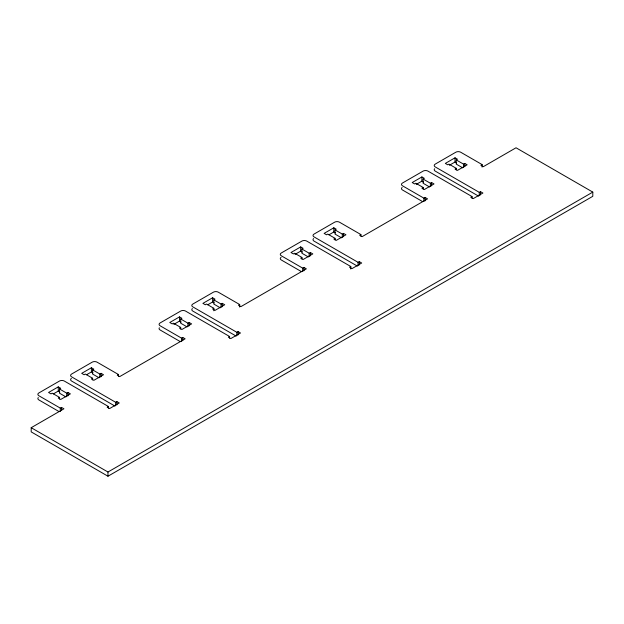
<?xml version="1.0" encoding="UTF-8"?>
<svg xmlns="http://www.w3.org/2000/svg" width="624" height="624" viewBox="0 0 624 624"><rect width="100%" height="100%" fill="white"/><g stroke="black" fill="none" stroke-linecap="round" stroke-linejoin="round"><path stroke-width="0.94" d="M65.949 396.911L59.483 393.175L59.483 388.978L60.692 388.276L58.274 386.88L48.571 392.473L50.996 393.877L52.213 393.175L59.483 397.371L59.483 399.056M99.076 377.777L92.609 374.049L92.609 369.853L93.826 369.151L91.4 367.747L81.705 373.347L84.131 374.751L85.34 374.049L92.609 378.245L92.609 379.93M187.153 326.929L180.687 323.193L180.687 318.997L181.904 318.295L179.478 316.898L169.783 322.499L172.208 323.895L173.417 323.193L180.687 327.397L180.687 329.074M220.288 307.804L213.821 304.067L213.821 299.871L215.03 299.169L212.612 297.773L202.909 303.365L205.335 304.769L206.552 304.067L213.821 308.272L213.821 310.783M308.365 256.948L301.899 253.219L301.899 249.015L303.108 248.321L300.69 246.917L290.987 252.517L293.413 253.913L294.629 253.219L301.899 257.416L301.899 259.093M341.492 237.822L335.033 234.094L335.033 229.889L336.242 229.187L333.817 227.791L324.121 233.392L326.547 234.788L327.756 234.094L335.033 238.29L335.033 239.967M429.569 186.974L423.111 183.238L423.111 179.041L424.32 178.339L421.894 176.943L412.199 182.536L414.625 183.94L415.834 183.238L423.111 187.434L423.111 189.119M462.704 167.84L456.238 164.112L456.238 159.916L457.447 159.214L455.029 157.81L445.333 163.41L447.751 164.814L448.968 164.112L456.238 168.308L456.238 169.985M53.422 393.877L58.274 391.076L59.888 392.012M86.549 374.751L91.4 371.951L93.015 372.879M173.823 324.363L179.478 321.095L181.093 322.031M207.761 304.769L212.612 301.969L214.227 302.905M295.027 254.381L300.69 251.121L302.305 252.049M328.973 234.788L333.817 231.988L335.431 232.924M416.239 184.408L421.894 181.139L423.509 182.075M449.374 165.274L455.029 162.014L456.643 162.942M59.483 397.371L58.274 398.073L60.692 399.477L70.387 393.877L67.969 392.473L66.752 393.175L59.483 388.978M92.609 378.245L91.4 378.947L93.826 380.344L103.522 374.751L101.096 373.347L99.887 374.049L92.609 369.853M180.687 327.397L179.478 328.091L181.904 329.495L191.599 323.895L189.173 322.499L187.964 323.193L180.687 318.997M213.821 308.272L212.612 308.966L215.03 310.37L224.734 304.769L222.308 303.365L221.091 304.067L213.821 299.871M301.899 257.416L300.69 258.118L303.108 259.514L312.811 253.913L310.385 252.517L309.169 253.219L301.899 249.015M335.033 238.29L333.817 238.992L336.242 240.388L345.938 234.788L343.512 233.392L342.303 234.094L335.033 229.889M423.111 187.434L421.894 188.136L424.32 189.54L434.015 183.94L431.59 182.536L430.381 183.238L423.111 179.041M456.238 168.308L455.029 169.01L457.447 170.407L467.15 164.814L464.724 163.41L463.507 164.112L456.238 159.916M108.373 408.151L108.373 406.474L64.327 381.046A3.432 1.981 0 0 0 59.483 381.046L38.875 392.941A3.432 1.981 0 0 0 38.875 395.741L60.286 408.104L61.503 407.402L63.929 408.806L31.2 427.697L31.2 431.894L107.968 476.221L592.8 196.303L592.8 192.106L516.032 147.779L483.311 166.678L480.886 165.274L482.095 164.58L482.095 167.099M118.466 376.194L118.466 374.517L117.257 375.211L119.683 376.615L185.133 338.824L182.707 337.428L181.498 338.122L160.087 325.759A3.432 1.981 0 0 1 160.087 322.967L180.687 311.064A3.432 1.981 0 0 1 185.539 311.064L229.577 336.492L229.577 338.169M239.678 307.055L239.678 304.535L238.469 305.237L240.887 306.634L306.345 268.843L303.919 267.446L302.71 268.148L281.291 255.785A3.432 1.981 0 0 1 281.291 252.985L301.899 241.09A3.432 1.981 0 0 1 306.751 241.09L350.789 266.51L350.789 269.03M360.89 236.239L360.89 234.554L359.674 235.256L362.099 236.652L427.549 198.869L425.131 197.465L423.914 198.167L402.503 185.804A3.432 1.981 0 0 1 402.503 183.004L423.111 171.109A3.432 1.981 0 0 1 427.955 171.109L471.994 196.537L471.994 198.214M108.373 406.474L107.156 407.168L109.582 408.572L119.278 402.971L116.852 401.575L115.643 402.269L71.604 376.849A3.432 1.981 0 0 1 71.604 374.049L92.212 362.154A3.432 1.981 0 0 1 97.055 362.154L118.466 374.517M229.577 336.492L228.368 337.194L230.786 338.59L240.49 332.998L238.064 331.594L236.847 332.296L192.808 306.868A3.432 1.981 0 0 1 192.808 304.067L213.416 292.172A3.432 1.981 0 0 1 218.267 292.172L239.678 304.535M350.789 266.51L349.573 267.212L351.998 268.616L361.694 263.016L359.268 261.612L358.059 262.314L314.02 236.886A3.432 1.981 0 0 1 314.02 234.094L334.628 222.191A3.432 1.981 0 0 1 339.472 222.191L360.89 234.554M471.994 196.537L470.785 197.231L473.21 198.635L482.906 193.034L480.48 191.638L479.271 192.332L435.232 166.912A3.432 1.981 0 0 1 435.232 164.112L455.832 152.217A3.432 1.981 0 0 1 460.684 152.217L482.095 164.58M31.2 427.697L107.968 472.017L592.8 192.106M478.577 196.139L435.232 171.109A3.432 1.981 0 0 1 434.655 168.745M422.581 201.591L402.503 190A3.432 1.981 0 0 1 402.106 187.481M357.373 266.113L314.02 241.09A3.432 1.981 0 0 1 313.622 238.563M301.369 271.573L281.291 259.982A3.432 1.981 0 0 1 281.089 257.314M236.161 336.094L192.808 311.064A3.432 1.981 0 0 1 192.41 308.545M180.157 341.554L160.087 329.963A3.432 1.981 0 0 1 159.362 327.779M114.956 406.076L71.604 381.046A3.432 1.981 0 0 1 71.393 378.378M58.952 411.528L38.875 399.937A3.432 1.981 0 0 1 38.306 397.582M480.48 191.638L480.48 194.992M479.271 192.332L479.271 195.694M464.724 163.41L464.724 166.772M463.507 164.112L463.507 167.466M455.029 157.81L455.029 162.014M431.59 182.536L431.59 185.897M430.381 183.238L430.381 186.599M425.131 197.465L425.131 200.827M423.914 198.167L423.914 201.529M421.894 176.943L421.894 181.139M359.268 261.612L359.268 264.974M358.059 262.314L358.059 265.676M343.512 233.392L343.512 236.746M342.303 234.094L342.303 237.448M333.817 227.791L333.817 231.988M310.385 252.517L310.385 255.879M309.169 253.219L309.169 256.573M303.919 267.446L303.919 270.808M302.71 268.148L302.71 271.502M300.69 246.917L300.69 251.121M238.064 331.594L238.064 334.955M236.847 332.296L236.847 335.65M222.308 303.365L222.308 306.727M221.091 304.067L221.091 307.429M212.612 297.773L212.612 301.969M189.173 322.499L189.173 325.853M187.964 323.193L187.964 326.555M182.707 337.428L182.707 340.782M181.498 338.122L181.498 341.484M179.478 316.898L179.478 321.095M116.852 401.575L116.852 404.929M115.643 402.269L115.643 405.631M107.968 472.017L107.968 476.221M101.096 373.347L101.096 376.709M99.887 374.049L99.887 377.411M91.4 367.747L91.4 371.951M67.969 392.473L67.969 395.834M66.752 393.175L66.752 396.536M61.503 407.402L61.503 409.921M60.286 408.104L60.286 411.466M58.274 386.88L58.274 391.076"/></g></svg>
